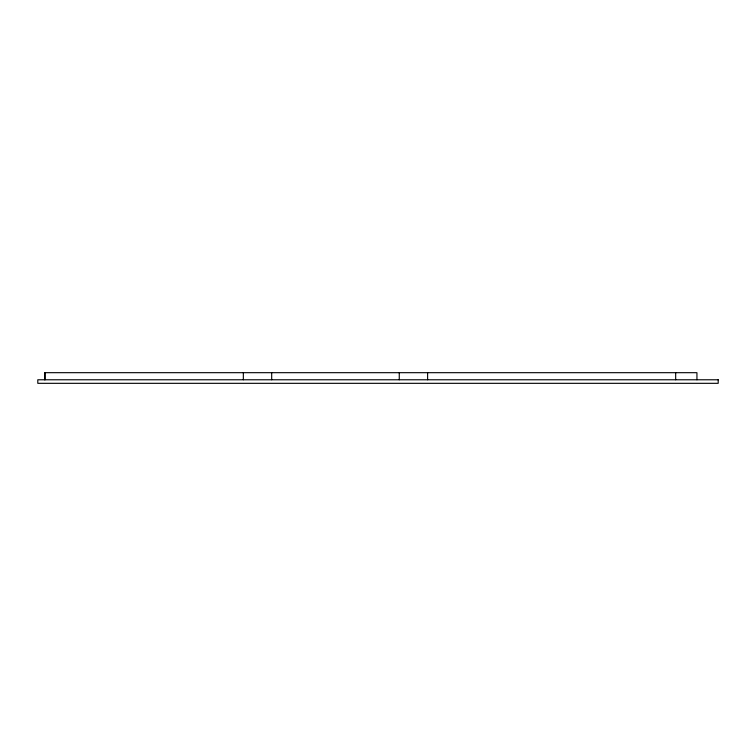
<?xml version="1.0" encoding="UTF-8"?>
<svg xmlns="http://www.w3.org/2000/svg" width="756" height="756" viewBox="0 0 756 756"><rect width="100%" height="100%" fill="white"/><g stroke="black" fill="none" stroke-linecap="round" stroke-linejoin="round"><path stroke-width="1.13" d="M44.887 372.689L44.887 379.777L44.887 372.68L696.938 372.689L696.938 379.777M675.675 372.68L675.675 379.767M427.612 372.68L427.612 379.767M399.262 372.68L399.262 379.767M271.688 372.68L271.688 379.767M243.337 372.68L243.337 379.767M718.2 379.777L37.8 379.777L37.8 383.32L718.2 383.32L718.2 379.777"/></g></svg>
